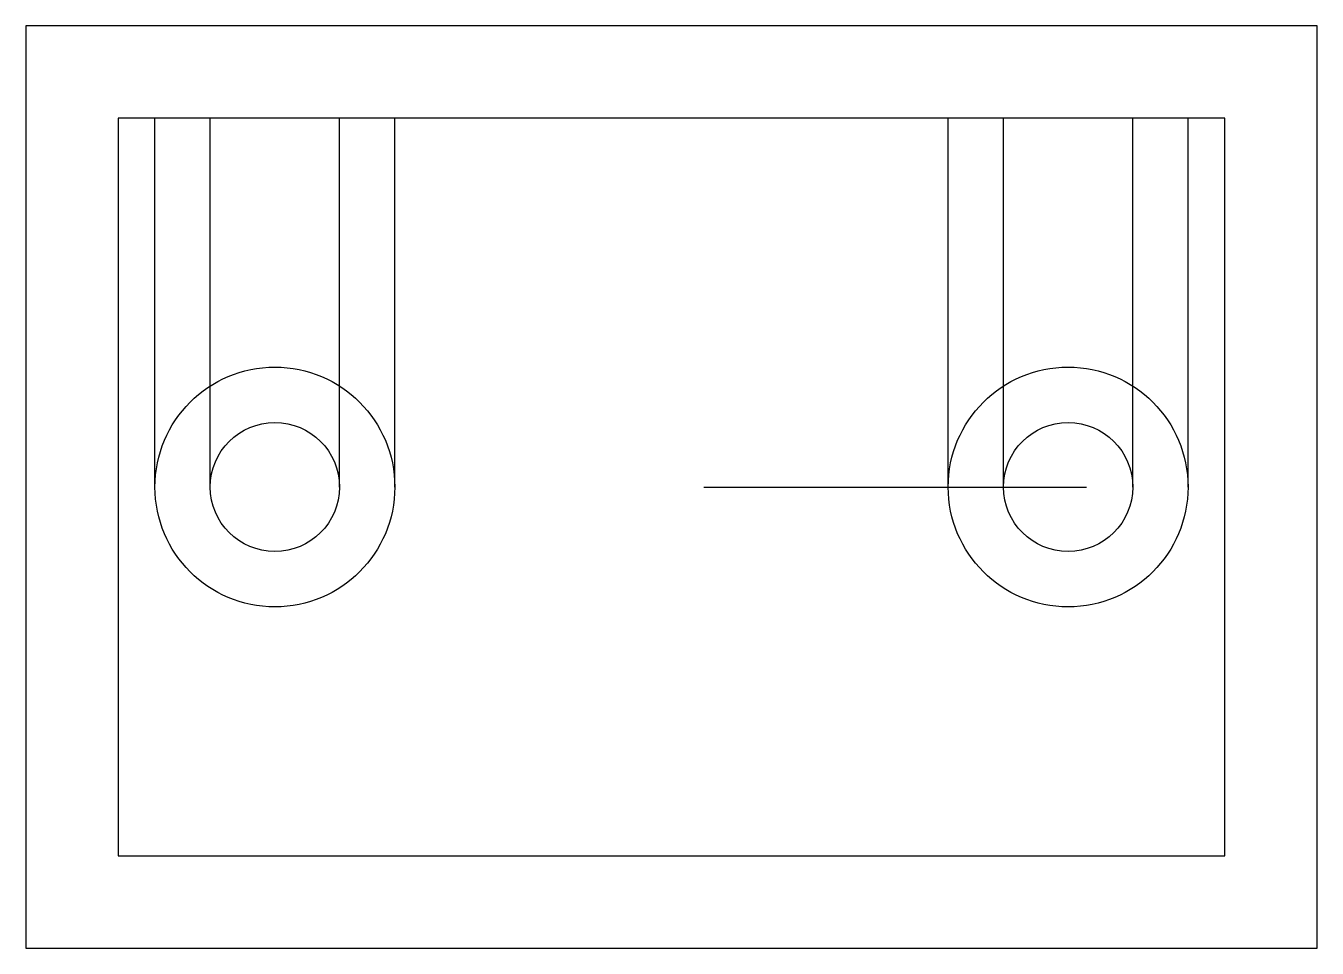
# Model space of a CAD drawing. Header units: millimetres. Extents: x -35 to 35, y -25 to 25.
import ezdxf

# ---------------------------------------------------------------- set-up
doc = ezdxf.new("R2010")
doc.units = ezdxf.units.MM
doc.layers.get('0').update_dxf_attribs({"linetype": 'CONTINUOUS'})

msp = doc.modelspace()

# ---------------------------------------------------------------- linework, layer by layer
for p, q in [((-28, 0), (-28, 20)), ((-25, 0), (-25, 20)), ((-18, 0), (-18, 20)), ((-15, 0), (-15, 20)), ((15, 0), (15, 20)), ((18, 0), (18, 20)), ((25, 0), (25, 20)), ((28, 0), (28, 20)), ((1.75, 0), (22.5, 0))]:
    msp.add_line(p, q)
for points in [[(35, 25), (-35, 25), (-35, -25), (35, -25)], [(-30, -20), (30, -20), (30, 20), (-30, 20)]]:
    msp.add_lwpolyline(points, close=True)
for centre, radius in [((-21.5, 0), 6.5), ((21.5, 0), 6.5), ((-21.5, 0), 3.5), ((21.5, 0), 3.5)]:
    msp.add_circle(centre, radius)

doc.saveas('drawing.dxf')
